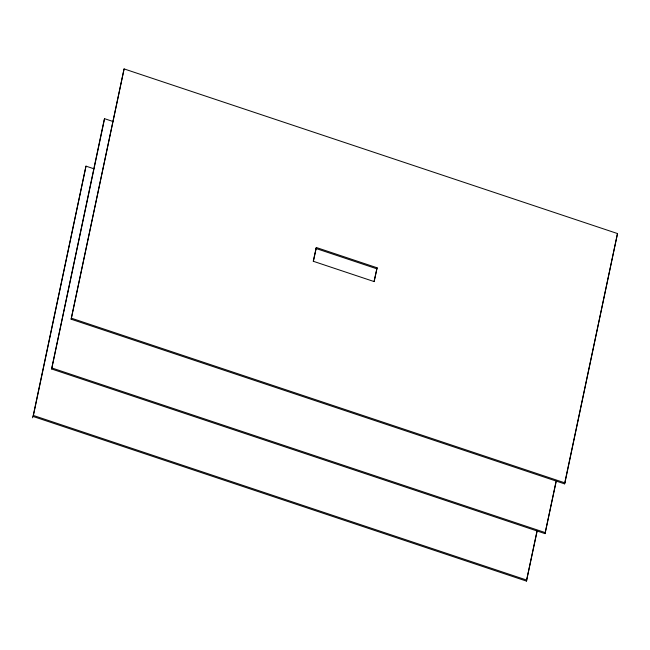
<?xml version="1.0" encoding="UTF-8"?>
<svg xmlns="http://www.w3.org/2000/svg" width="650" height="650" viewBox="0 0 650 650"><rect width="100%" height="100%" fill="white"/><g stroke="black" fill="none" stroke-linecap="round" stroke-linejoin="round"><path stroke-width="0.97" d="M32.5 417.796L33.41 415.472L85.987 166.14L93.681 168.707M556.303 481.008L545.033 533.634L51.626 368.989L104.203 119.665L104.585 118.69L113.246 121.574M51.626 368.989L104.585 118.69M71.134 319.207L124.093 68.908L617.5 233.553L564.923 482.877L564.541 483.86L71.134 319.207L124.093 68.908M313.227 261.308L316.314 247.504L377.098 267.784L374.181 281.596L313.406 261.316L316.314 247.504M374.01 281.588L377.098 267.784M85.987 166.14L33.028 416.447L526.435 581.092L537.119 530.433M526.435 581.092L537.29 530.449M545.033 533.634L555.921 481.983M564.541 483.86L617.5 233.553M315.933 248.479L376.716 268.759M71.516 318.232L564.923 482.877M52.008 368.014L545.415 532.659M33.41 415.472L526.817 580.117"/></g></svg>
